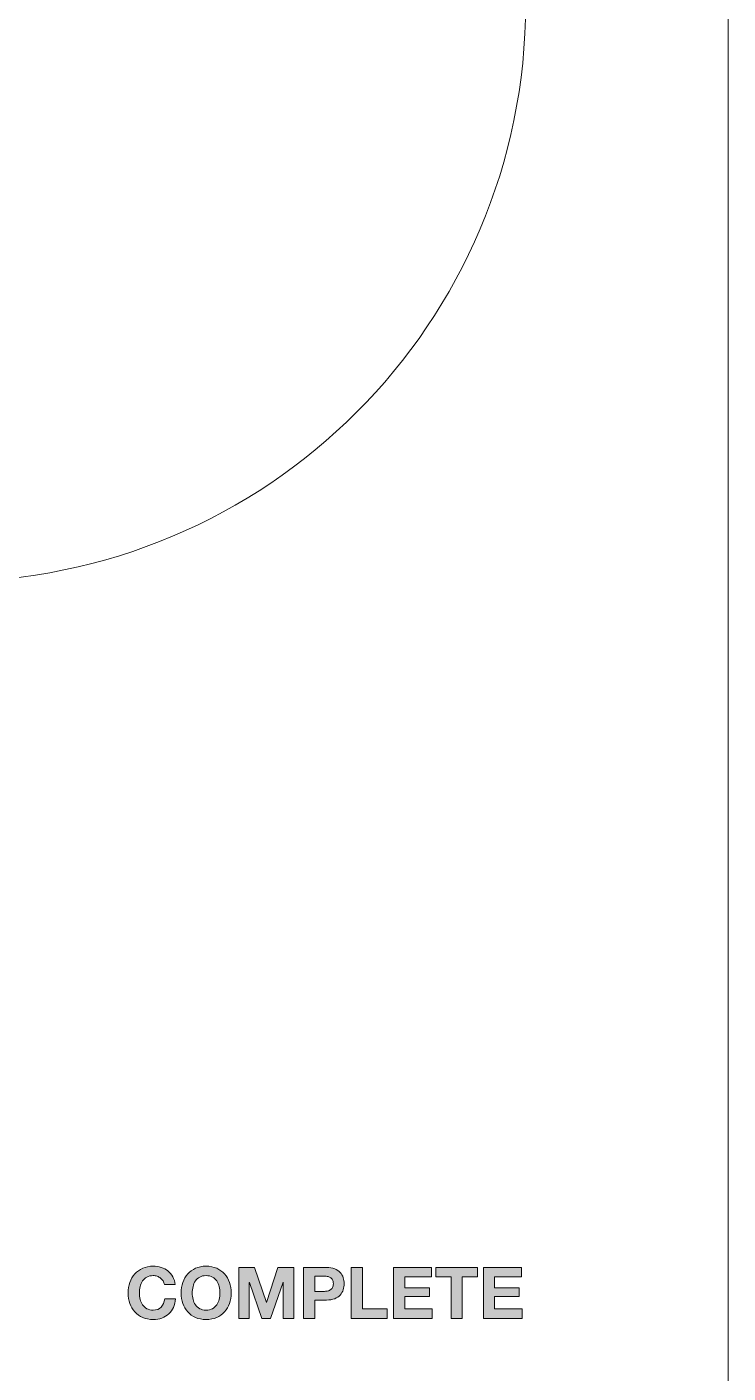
# Model space of a CAD drawing. Header units: millimetres. Extents: x -96603 to 124772, y -7961 to 11116.
# Drawn here: x 7141.4 to 7189.9, y 4809.9 to 4903.1 of the extents above; entities that cross this region are included whole.
import ezdxf

# ---------------------------------------------------------------- set-up
doc = ezdxf.new("R2010")
doc.units = ezdxf.units.MM
doc.layers.get('0').update_dxf_attribs({"lineweight": 15})
doc.layers.add('圖層 2', color=7, linetype='Continuous')

msp = doc.modelspace()

# ---------------------------------------------------------------- hatches: boundary and pattern name
h = msp.add_hatch(color=256)
h.paths.add_polyline_path([(7163.86, 4817.176), (7164.635, 4817.176), (7164.635, 4814.301), (7166.354, 4814.301), (7166.354, 4813.649), (7163.86, 4813.649)])
h.paths.add_polyline_path([(7166.788, 4817.176), (7169.426, 4817.176), (7169.426, 4816.524), (7167.564, 4816.524), (7167.564, 4815.768), (7169.273, 4815.768), (7169.273, 4815.165), (7167.564, 4815.165), (7167.564, 4814.301), (7169.465, 4814.301), (7169.465, 4813.649), (7166.788, 4813.649)])
h.paths.add_polyline_path([(7170.769, 4816.524), (7169.712, 4816.524), (7169.712, 4817.176), (7172.601, 4817.176), (7172.601, 4816.524), (7171.544, 4816.524), (7171.544, 4813.649), (7170.769, 4813.649)])
h.paths.add_polyline_path([(7173.006, 4817.176), (7175.644, 4817.176), (7175.644, 4816.524), (7173.782, 4816.524), (7173.782, 4815.768), (7175.49, 4815.768), (7175.49, 4815.165), (7173.782, 4815.165), (7173.782, 4814.301), (7175.683, 4814.301), (7175.683, 4813.649), (7173.006, 4813.649)])
h.paths.add_polyline_path([(7156.086, 4817.176), (7157.177, 4817.176), (7158.002, 4814.751), (7158.012, 4814.751), (7158.793, 4817.176), (7159.884, 4817.176), (7159.884, 4813.649), (7159.158, 4813.649), (7159.158, 4816.148), (7159.148, 4816.148), (7158.284, 4813.649), (7157.686, 4813.649), (7156.822, 4816.124), (7156.812, 4816.124), (7156.812, 4813.649), (7156.086, 4813.649)])
edge = h.paths.add_edge_path()
edge.add_spline(control_points=[(7150.935, 4815.99), (7150.922, 4816.079), (7150.892, 4816.161), (7150.846, 4816.235)], knot_values=[31, 31, 31, 31, 32, 32, 32, 32], degree=3, periodic=0)
edge.add_spline(control_points=[(7150.846, 4816.235), (7150.8, 4816.309), (7150.742, 4816.374), (7150.673, 4816.43)], knot_values=[0, 0, 0, 0, 1, 1, 1, 1], degree=3, periodic=0)
edge.add_spline(control_points=[(7150.673, 4816.43), (7150.604, 4816.486), (7150.526, 4816.529), (7150.438, 4816.561)], knot_values=[1, 1, 1, 1, 2, 2, 2, 2], degree=3, periodic=0)
edge.add_spline(control_points=[(7150.438, 4816.561), (7150.351, 4816.592), (7150.26, 4816.608), (7150.164, 4816.608), (7149.99, 4816.608), (7149.842, 4816.574), (7149.72, 4816.506)], knot_values=[2, 2, 2, 2, 3, 3, 3, 4, 4, 4, 4], degree=3, periodic=0)
edge.add_spline(control_points=[(7149.72, 4816.506), (7149.598, 4816.439), (7149.499, 4816.348), (7149.423, 4816.235)], knot_values=[4, 4, 4, 4, 5, 5, 5, 5], degree=3, periodic=0)
edge.add_spline(control_points=[(7149.423, 4816.235), (7149.348, 4816.121), (7149.293, 4815.992), (7149.258, 4815.847)], knot_values=[5, 5, 5, 5, 6, 6, 6, 6], degree=3, periodic=0)
edge.add_spline(control_points=[(7149.258, 4815.847), (7149.223, 4815.702), (7149.206, 4815.552), (7149.206, 4815.398), (7149.206, 4815.249), (7149.223, 4815.105), (7149.258, 4814.965)], knot_values=[6, 6, 6, 6, 7, 7, 7, 8, 8, 8, 8], degree=3, periodic=0)
edge.add_spline(control_points=[(7149.258, 4814.965), (7149.293, 4814.825), (7149.348, 4814.699), (7149.423, 4814.588)], knot_values=[8, 8, 8, 8, 9, 9, 9, 9], degree=3, periodic=0)
edge.add_spline(control_points=[(7149.423, 4814.588), (7149.499, 4814.476), (7149.598, 4814.386), (7149.72, 4814.318)], knot_values=[9, 9, 9, 9, 10, 10, 10, 10], degree=3, periodic=0)
edge.add_spline(control_points=[(7149.72, 4814.318), (7149.842, 4814.251), (7149.99, 4814.217), (7150.164, 4814.217), (7150.401, 4814.217), (7150.587, 4814.29), (7150.72, 4814.434)], knot_values=[10, 10, 10, 10, 11, 11, 11, 12, 12, 12, 12], degree=3, periodic=0)
edge.add_spline(control_points=[(7150.72, 4814.434), (7150.853, 4814.579), (7150.935, 4814.77), (7150.964, 4815.007)], knot_values=[12, 12, 12, 12, 13, 13, 13, 13], degree=3, periodic=0)
edge.add_spline(control_points=[(7150.964, 4815.007), (7150.964, 4815.007), (7151.715, 4815.007), (7151.715, 4815.007)], knot_values=[13, 13, 13, 13, 14, 14, 14, 14], degree=3, periodic=0)
edge.add_spline(control_points=[(7151.715, 4815.007), (7151.695, 4814.787), (7151.644, 4814.588), (7151.562, 4814.41)], knot_values=[14, 14, 14, 14, 15, 15, 15, 15], degree=3, periodic=0)
edge.add_spline(control_points=[(7151.562, 4814.41), (7151.48, 4814.232), (7151.371, 4814.08), (7151.236, 4813.955)], knot_values=[15, 15, 15, 15, 16, 16, 16, 16], degree=3, periodic=0)
edge.add_spline(control_points=[(7151.236, 4813.955), (7151.101, 4813.83), (7150.943, 4813.735), (7150.762, 4813.669)], knot_values=[16, 16, 16, 16, 17, 17, 17, 17], degree=3, periodic=0)
edge.add_spline(control_points=[(7150.762, 4813.669), (7150.581, 4813.603), (7150.382, 4813.57), (7150.164, 4813.57), (7149.894, 4813.57), (7149.651, 4813.617), (7149.436, 4813.711)], knot_values=[17, 17, 17, 17, 18, 18, 18, 19, 19, 19, 19], degree=3, periodic=0)
edge.add_spline(control_points=[(7149.436, 4813.711), (7149.22, 4813.805), (7149.038, 4813.934), (7148.89, 4814.099)], knot_values=[19, 19, 19, 19, 20, 20, 20, 20], degree=3, periodic=0)
edge.add_spline(control_points=[(7148.89, 4814.099), (7148.742, 4814.263), (7148.628, 4814.457), (7148.549, 4814.679)], knot_values=[20, 20, 20, 20, 21, 21, 21, 21], degree=3, periodic=0)
edge.add_spline(control_points=[(7148.549, 4814.679), (7148.47, 4814.901), (7148.431, 4815.141), (7148.431, 4815.398), (7148.431, 4815.661), (7148.47, 4815.905), (7148.549, 4816.131)], knot_values=[21, 21, 21, 21, 22, 22, 22, 23, 23, 23, 23], degree=3, periodic=0)
edge.add_spline(control_points=[(7148.549, 4816.131), (7148.628, 4816.356), (7148.742, 4816.553), (7148.89, 4816.721)], knot_values=[23, 23, 23, 23, 24, 24, 24, 24], degree=3, periodic=0)
edge.add_spline(control_points=[(7148.89, 4816.721), (7149.038, 4816.889), (7149.22, 4817.021), (7149.436, 4817.116)], knot_values=[24, 24, 24, 24, 25, 25, 25, 25], degree=3, periodic=0)
edge.add_spline(control_points=[(7149.436, 4817.116), (7149.651, 4817.212), (7149.894, 4817.259), (7150.164, 4817.259), (7150.358, 4817.259), (7150.542, 4817.232), (7150.715, 4817.176)], knot_values=[25, 25, 25, 25, 26, 26, 26, 27, 27, 27, 27], degree=3, periodic=0)
edge.add_spline(control_points=[(7150.715, 4817.176), (7150.888, 4817.12), (7151.042, 4817.038), (7151.179, 4816.931)], knot_values=[27, 27, 27, 27, 28, 28, 28, 28], degree=3, periodic=0)
edge.add_spline(control_points=[(7151.179, 4816.931), (7151.316, 4816.824), (7151.428, 4816.691), (7151.518, 4816.533)], knot_values=[28, 28, 28, 28, 29, 29, 29, 29], degree=3, periodic=0)
edge.add_spline(control_points=[(7151.518, 4816.533), (7151.606, 4816.375), (7151.662, 4816.194), (7151.685, 4815.99)], knot_values=[29, 29, 29, 29, 30, 30, 30, 30], degree=3, periodic=0)
edge.add_spline(control_points=[(7151.685, 4815.99), (7151.685, 4815.99), (7150.935, 4815.99), (7150.935, 4815.99)], knot_values=[30, 30, 30, 30, 31, 31, 31, 31], degree=3, periodic=0)
edge = h.paths.add_edge_path()
edge.add_spline(control_points=[(7152.209, 4814.679), (7152.13, 4814.901), (7152.09, 4815.141), (7152.09, 4815.398), (7152.09, 4815.661), (7152.13, 4815.905), (7152.209, 4816.131)], knot_values=[14, 14, 14, 14, 15, 15, 15, 16, 16, 16, 16], degree=3, periodic=0)
edge.add_spline(control_points=[(7152.209, 4816.131), (7152.288, 4816.356), (7152.402, 4816.553), (7152.55, 4816.721)], knot_values=[0, 0, 0, 0, 1, 1, 1, 1], degree=3, periodic=0)
edge.add_spline(control_points=[(7152.55, 4816.721), (7152.698, 4816.889), (7152.88, 4817.021), (7153.095, 4817.116)], knot_values=[1, 1, 1, 1, 2, 2, 2, 2], degree=3, periodic=0)
edge.add_spline(control_points=[(7153.095, 4817.116), (7153.311, 4817.212), (7153.554, 4817.259), (7153.824, 4817.259), (7154.097, 4817.259), (7154.341, 4817.212), (7154.555, 4817.116)], knot_values=[2, 2, 2, 2, 3, 3, 3, 4, 4, 4, 4], degree=3, periodic=0)
edge.add_spline(control_points=[(7154.555, 4817.116), (7154.769, 4817.021), (7154.95, 4816.889), (7155.098, 4816.721)], knot_values=[4, 4, 4, 4, 5, 5, 5, 5], degree=3, periodic=0)
edge.add_spline(control_points=[(7155.098, 4816.721), (7155.246, 4816.553), (7155.36, 4816.356), (7155.439, 4816.131)], knot_values=[5, 5, 5, 5, 6, 6, 6, 6], degree=3, periodic=0)
edge.add_spline(control_points=[(7155.439, 4816.131), (7155.518, 4815.905), (7155.557, 4815.661), (7155.557, 4815.398), (7155.557, 4815.141), (7155.518, 4814.901), (7155.439, 4814.679), (7155.36, 4814.457), (7155.246, 4814.263), (7155.098, 4814.099)], knot_values=[6, 6, 6, 6, 7, 7, 7, 8, 8, 8, 9, 9, 9, 9], degree=3, periodic=0)
edge.add_spline(control_points=[(7155.098, 4814.099), (7154.95, 4813.934), (7154.769, 4813.805), (7154.555, 4813.711)], knot_values=[9, 9, 9, 9, 10, 10, 10, 10], degree=3, periodic=0)
edge.add_spline(control_points=[(7154.555, 4813.711), (7154.341, 4813.617), (7154.097, 4813.57), (7153.824, 4813.57), (7153.554, 4813.57), (7153.311, 4813.617), (7153.095, 4813.711)], knot_values=[10, 10, 10, 10, 11, 11, 11, 12, 12, 12, 12], degree=3, periodic=0)
edge.add_spline(control_points=[(7153.095, 4813.711), (7152.88, 4813.805), (7152.698, 4813.934), (7152.55, 4814.099)], knot_values=[12, 12, 12, 12, 13, 13, 13, 13], degree=3, periodic=0)
edge.add_spline(control_points=[(7152.55, 4814.099), (7152.402, 4814.263), (7152.288, 4814.457), (7152.209, 4814.679)], knot_values=[13, 13, 13, 13, 14, 14, 14, 14], degree=3, periodic=0)
edge = h.paths.add_edge_path(flags=16)
edge.add_spline(control_points=[(7153.083, 4816.235), (7153.007, 4816.121), (7152.952, 4815.992), (7152.918, 4815.847), (7152.883, 4815.702), (7152.866, 4815.552), (7152.866, 4815.398), (7152.866, 4815.249), (7152.883, 4815.105), (7152.918, 4814.965)], knot_values=[13, 13, 13, 13, 14, 14, 14, 15, 15, 15, 16, 16, 16, 16], degree=3, periodic=0)
edge.add_spline(control_points=[(7152.918, 4814.965), (7152.952, 4814.825), (7153.007, 4814.699), (7153.083, 4814.588)], knot_values=[0, 0, 0, 0, 1, 1, 1, 1], degree=3, periodic=0)
edge.add_spline(control_points=[(7153.083, 4814.588), (7153.159, 4814.476), (7153.258, 4814.386), (7153.379, 4814.318)], knot_values=[1, 1, 1, 1, 2, 2, 2, 2], degree=3, periodic=0)
edge.add_spline(control_points=[(7153.379, 4814.318), (7153.501, 4814.251), (7153.649, 4814.217), (7153.824, 4814.217), (7153.998, 4814.217), (7154.147, 4814.251), (7154.268, 4814.318)], knot_values=[2, 2, 2, 2, 3, 3, 3, 4, 4, 4, 4], degree=3, periodic=0)
edge.add_spline(control_points=[(7154.268, 4814.318), (7154.39, 4814.386), (7154.489, 4814.476), (7154.565, 4814.588)], knot_values=[4, 4, 4, 4, 5, 5, 5, 5], degree=3, periodic=0)
edge.add_spline(control_points=[(7154.565, 4814.588), (7154.641, 4814.699), (7154.696, 4814.825), (7154.73, 4814.965)], knot_values=[5, 5, 5, 5, 6, 6, 6, 6], degree=3, periodic=0)
edge.add_spline(control_points=[(7154.73, 4814.965), (7154.765, 4815.105), (7154.782, 4815.249), (7154.782, 4815.398), (7154.782, 4815.552), (7154.765, 4815.702), (7154.73, 4815.847)], knot_values=[6, 6, 6, 6, 7, 7, 7, 8, 8, 8, 8], degree=3, periodic=0)
edge.add_spline(control_points=[(7154.73, 4815.847), (7154.696, 4815.992), (7154.641, 4816.121), (7154.565, 4816.235)], knot_values=[8, 8, 8, 8, 9, 9, 9, 9], degree=3, periodic=0)
edge.add_spline(control_points=[(7154.565, 4816.235), (7154.489, 4816.348), (7154.39, 4816.439), (7154.268, 4816.506)], knot_values=[9, 9, 9, 9, 10, 10, 10, 10], degree=3, periodic=0)
edge.add_spline(control_points=[(7154.268, 4816.506), (7154.147, 4816.574), (7153.998, 4816.608), (7153.824, 4816.608), (7153.649, 4816.608), (7153.501, 4816.574), (7153.379, 4816.506)], knot_values=[10, 10, 10, 10, 11, 11, 11, 12, 12, 12, 12], degree=3, periodic=0)
edge.add_spline(control_points=[(7153.379, 4816.506), (7153.258, 4816.439), (7153.159, 4816.348), (7153.083, 4816.235)], knot_values=[12, 12, 12, 12, 13, 13, 13, 13], degree=3, periodic=0)
edge = h.paths.add_edge_path()
edge.add_spline(control_points=[(7160.565, 4817.176), (7160.565, 4817.176), (7162.156, 4817.176), (7162.156, 4817.176)], knot_values=[12, 12, 12, 12, 13, 13, 13, 13], degree=3, periodic=0)
edge.add_spline(control_points=[(7162.156, 4817.176), (7162.376, 4817.176), (7162.564, 4817.143), (7162.719, 4817.079)], knot_values=[0, 0, 0, 0, 1, 1, 1, 1], degree=3, periodic=0)
edge.add_spline(control_points=[(7162.719, 4817.079), (7162.874, 4817.015), (7163, 4816.93), (7163.097, 4816.825)], knot_values=[1, 1, 1, 1, 2, 2, 2, 2], degree=3, periodic=0)
edge.add_spline(control_points=[(7163.097, 4816.825), (7163.194, 4816.719), (7163.265, 4816.599), (7163.309, 4816.464)], knot_values=[2, 2, 2, 2, 3, 3, 3, 3], degree=3, periodic=0)
edge.add_spline(control_points=[(7163.309, 4816.464), (7163.354, 4816.329), (7163.376, 4816.189), (7163.376, 4816.045), (7163.376, 4815.903), (7163.354, 4815.764), (7163.309, 4815.627)], knot_values=[3, 3, 3, 3, 4, 4, 4, 5, 5, 5, 5], degree=3, periodic=0)
edge.add_spline(control_points=[(7163.309, 4815.627), (7163.265, 4815.491), (7163.194, 4815.369), (7163.097, 4815.264)], knot_values=[5, 5, 5, 5, 6, 6, 6, 6], degree=3, periodic=0)
edge.add_spline(control_points=[(7163.097, 4815.264), (7163, 4815.159), (7162.874, 4815.074), (7162.719, 4815.01)], knot_values=[6, 6, 6, 6, 7, 7, 7, 7], degree=3, periodic=0)
edge.add_spline(control_points=[(7162.719, 4815.01), (7162.564, 4814.946), (7162.376, 4814.913), (7162.156, 4814.913)], knot_values=[7, 7, 7, 7, 8, 8, 8, 8], degree=3, periodic=0)
edge.add_spline(control_points=[(7162.156, 4814.913), (7162.156, 4814.913), (7161.341, 4814.913), (7161.341, 4814.913)], knot_values=[8, 8, 8, 8, 9, 9, 9, 9], degree=3, periodic=0)
edge.add_spline(control_points=[(7161.341, 4814.913), (7161.341, 4814.913), (7161.341, 4813.649), (7161.341, 4813.649)], knot_values=[9, 9, 9, 9, 10, 10, 10, 10], degree=3, periodic=0)
edge.add_spline(control_points=[(7161.341, 4813.649), (7161.341, 4813.649), (7160.565, 4813.649), (7160.565, 4813.649)], knot_values=[10, 10, 10, 10, 11, 11, 11, 11], degree=3, periodic=0)
edge.add_spline(control_points=[(7160.565, 4813.649), (7160.565, 4813.649), (7160.565, 4817.176), (7160.565, 4817.176)], knot_values=[11, 11, 11, 11, 12, 12, 12, 12], degree=3, periodic=0)
edge = h.paths.add_edge_path(flags=16)
edge.add_spline(control_points=[(7161.341, 4815.516), (7161.341, 4815.516), (7161.943, 4815.516), (7161.943, 4815.516)], knot_values=[10, 10, 10, 10, 11, 11, 11, 11], degree=3, periodic=0)
edge.add_spline(control_points=[(7161.943, 4815.516), (7162.032, 4815.516), (7162.118, 4815.523), (7162.2, 4815.536)], knot_values=[0, 0, 0, 0, 1, 1, 1, 1], degree=3, periodic=0)
edge.add_spline(control_points=[(7162.2, 4815.536), (7162.282, 4815.549), (7162.355, 4815.574), (7162.417, 4815.612), (7162.48, 4815.65), (7162.53, 4815.704), (7162.568, 4815.773)], knot_values=[1, 1, 1, 1, 2, 2, 2, 3, 3, 3, 3], degree=3, periodic=0)
edge.add_spline(control_points=[(7162.568, 4815.773), (7162.606, 4815.842), (7162.625, 4815.933), (7162.625, 4816.045), (7162.625, 4816.156), (7162.606, 4816.247), (7162.568, 4816.316)], knot_values=[3, 3, 3, 3, 4, 4, 4, 5, 5, 5, 5], degree=3, periodic=0)
edge.add_spline(control_points=[(7162.568, 4816.316), (7162.53, 4816.385), (7162.48, 4816.439), (7162.417, 4816.477)], knot_values=[5, 5, 5, 5, 6, 6, 6, 6], degree=3, periodic=0)
edge.add_spline(control_points=[(7162.417, 4816.477), (7162.355, 4816.514), (7162.282, 4816.54), (7162.2, 4816.553)], knot_values=[6, 6, 6, 6, 7, 7, 7, 7], degree=3, periodic=0)
edge.add_spline(control_points=[(7162.2, 4816.553), (7162.118, 4816.566), (7162.032, 4816.573), (7161.943, 4816.573)], knot_values=[7, 7, 7, 7, 8, 8, 8, 8], degree=3, periodic=0)
edge.add_spline(control_points=[(7161.943, 4816.573), (7161.943, 4816.573), (7161.341, 4816.573), (7161.341, 4816.573)], knot_values=[8, 8, 8, 8, 9, 9, 9, 9], degree=3, periodic=0)
edge.add_spline(control_points=[(7161.341, 4816.573), (7161.341, 4816.573), (7161.341, 4815.516), (7161.341, 4815.516)], knot_values=[9, 9, 9, 9, 10, 10, 10, 10], degree=3, periodic=0)

# ---------------------------------------------------------------- linework, layer by layer
msp.add_line((7189.931, 5182.649), (7189.931, 4432.649))
msp.add_circle((7135.931, 4904.649), 40)
at = {"layer": '圖層 2', "lineweight": 0}
for p, q in [((7156.086, 4813.649), (7156.086, 4817.176)), ((7156.086, 4817.176), (7157.177, 4817.176)), ((7157.177, 4817.176), (7158.002, 4814.751)), ((7158.012, 4814.751), (7158.793, 4817.176)), ((7158.793, 4817.176), (7159.884, 4817.176)), ((7159.884, 4817.176), (7159.884, 4813.649)), ((7163.86, 4813.649), (7163.86, 4817.176)), ((7163.86, 4817.176), (7164.635, 4817.176)), ((7164.635, 4817.176), (7164.635, 4814.301)), ((7166.788, 4813.649), (7166.788, 4817.176)), ((7166.788, 4817.176), (7169.426, 4817.176)), ((7169.426, 4816.524), (7167.564, 4816.524)), ((7167.564, 4816.524), (7167.564, 4815.768)), ((7169.426, 4817.176), (7169.426, 4816.524)), ((7169.712, 4817.176), (7172.601, 4817.176)), ((7169.712, 4816.524), (7169.712, 4817.176)), ((7170.769, 4816.524), (7169.712, 4816.524)), ((7170.769, 4813.649), (7170.769, 4816.524)), ((7171.544, 4816.524), (7171.544, 4813.649)), ((7172.601, 4816.524), (7171.544, 4816.524)), ((7172.601, 4817.176), (7172.601, 4816.524)), ((7173.006, 4813.649), (7173.006, 4817.176)), ((7173.006, 4817.176), (7175.644, 4817.176)), ((7173.782, 4816.524), (7173.782, 4815.768)), ((7175.644, 4816.524), (7173.782, 4816.524)), ((7175.644, 4817.176), (7175.644, 4816.524)), ((7156.812, 4816.124), (7156.812, 4813.649)), ((7156.822, 4816.124), (7156.812, 4816.124)), ((7157.686, 4813.649), (7156.822, 4816.124)), ((7159.148, 4816.148), (7158.284, 4813.649)), ((7159.158, 4816.148), (7159.148, 4816.148)), ((7159.158, 4813.649), (7159.158, 4816.148)), ((7167.564, 4815.768), (7169.273, 4815.768)), ((7169.273, 4815.768), (7169.273, 4815.165)), ((7173.782, 4815.768), (7175.49, 4815.768)), ((7175.49, 4815.768), (7175.49, 4815.165)), ((7158.002, 4814.751), (7158.012, 4814.751)), ((7167.564, 4815.165), (7167.564, 4814.301)), ((7169.273, 4815.165), (7167.564, 4815.165)), ((7173.782, 4815.165), (7173.782, 4814.301)), ((7175.49, 4815.165), (7173.782, 4815.165)), ((7156.812, 4813.649), (7156.086, 4813.649)), ((7158.284, 4813.649), (7157.686, 4813.649)), ((7159.884, 4813.649), (7159.158, 4813.649)), ((7166.354, 4813.649), (7163.86, 4813.649)), ((7164.635, 4814.301), (7166.354, 4814.301)), ((7166.354, 4814.301), (7166.354, 4813.649)), ((7169.465, 4813.649), (7166.788, 4813.649)), ((7167.564, 4814.301), (7169.465, 4814.301)), ((7169.465, 4814.301), (7169.465, 4813.649)), ((7171.544, 4813.649), (7170.769, 4813.649)), ((7175.683, 4813.649), (7173.006, 4813.649)), ((7173.782, 4814.301), (7175.683, 4814.301)), ((7175.683, 4814.301), (7175.683, 4813.649))]:
    msp.add_line(p, q, dxfattribs=at)
for points in [[(7148.549, 4816.131), (7148.628, 4816.356), (7148.742, 4816.553), (7148.89, 4816.721)], [(7148.89, 4816.721), (7149.038, 4816.889), (7149.22, 4817.021), (7149.436, 4817.116)], [(7149.72, 4816.506), (7149.598, 4816.439), (7149.499, 4816.348), (7149.423, 4816.235)], [(7150.673, 4816.43), (7150.604, 4816.486), (7150.526, 4816.529), (7150.438, 4816.561)], [(7150.715, 4817.176), (7150.888, 4817.12), (7151.042, 4817.038), (7151.179, 4816.931)], [(7151.179, 4816.931), (7151.316, 4816.824), (7151.428, 4816.691), (7151.518, 4816.533)], [(7151.518, 4816.533), (7151.606, 4816.375), (7151.662, 4816.194), (7151.685, 4815.99)], [(7152.209, 4816.131), (7152.288, 4816.356), (7152.402, 4816.553), (7152.55, 4816.721)], [(7152.55, 4816.721), (7152.698, 4816.889), (7152.88, 4817.021), (7153.095, 4817.116)], [(7153.379, 4816.506), (7153.258, 4816.439), (7153.159, 4816.348), (7153.083, 4816.235)], [(7154.565, 4816.235), (7154.489, 4816.348), (7154.39, 4816.439), (7154.268, 4816.506)], [(7154.555, 4817.116), (7154.769, 4817.021), (7154.95, 4816.889), (7155.098, 4816.721)], [(7155.098, 4816.721), (7155.246, 4816.553), (7155.36, 4816.356), (7155.439, 4816.131)], [(7160.565, 4813.649), (7160.565, 4813.649), (7160.565, 4817.176), (7160.565, 4817.176)], [(7160.565, 4817.176), (7160.565, 4817.176), (7162.156, 4817.176), (7162.156, 4817.176)], [(7161.341, 4816.573), (7161.341, 4816.573), (7161.341, 4815.516), (7161.341, 4815.516)], [(7161.943, 4816.573), (7161.943, 4816.573), (7161.341, 4816.573), (7161.341, 4816.573)], [(7162.2, 4816.553), (7162.118, 4816.566), (7162.032, 4816.573), (7161.943, 4816.573)], [(7162.156, 4817.176), (7162.376, 4817.176), (7162.564, 4817.143), (7162.719, 4817.079)], [(7162.417, 4816.477), (7162.355, 4816.514), (7162.282, 4816.54), (7162.2, 4816.553)], [(7162.568, 4816.316), (7162.53, 4816.385), (7162.48, 4816.439), (7162.417, 4816.477)], [(7162.719, 4817.079), (7162.874, 4817.015), (7163, 4816.93), (7163.097, 4816.825)], [(7163.097, 4816.825), (7163.194, 4816.719), (7163.265, 4816.599), (7163.309, 4816.464)], [(7149.423, 4816.235), (7149.348, 4816.121), (7149.293, 4815.992), (7149.258, 4815.847)], [(7150.846, 4816.235), (7150.8, 4816.309), (7150.742, 4816.374), (7150.673, 4816.43)], [(7150.935, 4815.99), (7150.922, 4816.079), (7150.892, 4816.161), (7150.846, 4816.235)], [(7151.685, 4815.99), (7151.685, 4815.99), (7150.935, 4815.99), (7150.935, 4815.99)], [(7154.73, 4815.847), (7154.696, 4815.992), (7154.641, 4816.121), (7154.565, 4816.235)], [(7161.341, 4815.516), (7161.341, 4815.516), (7161.943, 4815.516), (7161.943, 4815.516)], [(7161.943, 4815.516), (7162.032, 4815.516), (7162.118, 4815.523), (7162.2, 4815.536)], [(7163.309, 4815.627), (7163.265, 4815.491), (7163.194, 4815.369), (7163.097, 4815.264)], [(7148.89, 4814.099), (7148.742, 4814.263), (7148.628, 4814.457), (7148.549, 4814.679)], [(7149.258, 4814.965), (7149.293, 4814.825), (7149.348, 4814.699), (7149.423, 4814.588)], [(7149.423, 4814.588), (7149.499, 4814.476), (7149.598, 4814.386), (7149.72, 4814.318)], [(7150.72, 4814.434), (7150.853, 4814.579), (7150.935, 4814.77), (7150.964, 4815.007)], [(7150.964, 4815.007), (7150.964, 4815.007), (7151.715, 4815.007), (7151.715, 4815.007)], [(7151.715, 4815.007), (7151.695, 4814.787), (7151.644, 4814.588), (7151.562, 4814.41)], [(7152.55, 4814.099), (7152.402, 4814.263), (7152.288, 4814.457), (7152.209, 4814.679)], [(7152.918, 4814.965), (7152.952, 4814.825), (7153.007, 4814.699), (7153.083, 4814.588)], [(7153.083, 4814.588), (7153.159, 4814.476), (7153.258, 4814.386), (7153.379, 4814.318)], [(7154.268, 4814.318), (7154.39, 4814.386), (7154.489, 4814.476), (7154.565, 4814.588)], [(7154.565, 4814.588), (7154.641, 4814.699), (7154.696, 4814.825), (7154.73, 4814.965)], [(7161.341, 4814.913), (7161.341, 4814.913), (7161.341, 4813.649), (7161.341, 4813.649)], [(7162.156, 4814.913), (7162.156, 4814.913), (7161.341, 4814.913), (7161.341, 4814.913)], [(7162.719, 4815.01), (7162.564, 4814.946), (7162.376, 4814.913), (7162.156, 4814.913)], [(7163.097, 4815.264), (7163, 4815.159), (7162.874, 4815.074), (7162.719, 4815.01)], [(7149.436, 4813.711), (7149.22, 4813.805), (7149.038, 4813.934), (7148.89, 4814.099)], [(7151.236, 4813.955), (7151.101, 4813.83), (7150.943, 4813.735), (7150.762, 4813.669)], [(7151.562, 4814.41), (7151.48, 4814.232), (7151.371, 4814.08), (7151.236, 4813.955)], [(7153.095, 4813.711), (7152.88, 4813.805), (7152.698, 4813.934), (7152.55, 4814.099)], [(7155.098, 4814.099), (7154.95, 4813.934), (7154.769, 4813.805), (7154.555, 4813.711)], [(7161.341, 4813.649), (7161.341, 4813.649), (7160.565, 4813.649), (7160.565, 4813.649)]]:
    msp.add_open_spline(points, degree=3, dxfattribs=at)
for points, knots in [([(7149.436, 4817.116), (7149.651, 4817.212), (7149.894, 4817.259), (7150.164, 4817.259), (7150.358, 4817.259), (7150.542, 4817.232), (7150.715, 4817.176)], [25, 25, 25, 25, 26, 26, 26, 27, 27, 27, 27]), ([(7150.438, 4816.561), (7150.351, 4816.592), (7150.26, 4816.608), (7150.164, 4816.608), (7149.99, 4816.608), (7149.842, 4816.574), (7149.72, 4816.506)], [2, 2, 2, 2, 3, 3, 3, 4, 4, 4, 4]), ([(7153.095, 4817.116), (7153.311, 4817.212), (7153.554, 4817.259), (7153.824, 4817.259), (7154.097, 4817.259), (7154.341, 4817.212), (7154.555, 4817.116)], [2, 2, 2, 2, 3, 3, 3, 4, 4, 4, 4]), ([(7154.268, 4816.506), (7154.147, 4816.574), (7153.998, 4816.608), (7153.824, 4816.608), (7153.649, 4816.608), (7153.501, 4816.574), (7153.379, 4816.506)], [10, 10, 10, 10, 11, 11, 11, 12, 12, 12, 12]), ([(7163.309, 4816.464), (7163.354, 4816.329), (7163.376, 4816.189), (7163.376, 4816.045), (7163.376, 4815.903), (7163.354, 4815.764), (7163.309, 4815.627)], [3, 3, 3, 3, 4, 4, 4, 5, 5, 5, 5]), ([(7148.549, 4814.679), (7148.47, 4814.901), (7148.431, 4815.141), (7148.431, 4815.398), (7148.431, 4815.661), (7148.47, 4815.905), (7148.549, 4816.131)], [21, 21, 21, 21, 22, 22, 22, 23, 23, 23, 23]), ([(7149.258, 4815.847), (7149.223, 4815.702), (7149.206, 4815.552), (7149.206, 4815.398), (7149.206, 4815.249), (7149.223, 4815.105), (7149.258, 4814.965)], [6, 6, 6, 6, 7, 7, 7, 8, 8, 8, 8]), ([(7152.209, 4814.679), (7152.13, 4814.901), (7152.09, 4815.141), (7152.09, 4815.398), (7152.09, 4815.661), (7152.13, 4815.905), (7152.209, 4816.131)], [14, 14, 14, 14, 15, 15, 15, 16, 16, 16, 16]), ([(7153.083, 4816.235), (7153.007, 4816.121), (7152.952, 4815.992), (7152.918, 4815.847), (7152.883, 4815.702), (7152.866, 4815.552), (7152.866, 4815.398), (7152.866, 4815.249), (7152.883, 4815.105), (7152.918, 4814.965)], [13, 13, 13, 13, 14, 14, 14, 15, 15, 15, 16, 16, 16, 16]), ([(7154.73, 4814.965), (7154.765, 4815.105), (7154.782, 4815.249), (7154.782, 4815.398), (7154.782, 4815.552), (7154.765, 4815.702), (7154.73, 4815.847)], [6, 6, 6, 6, 7, 7, 7, 8, 8, 8, 8]), ([(7155.439, 4816.131), (7155.518, 4815.905), (7155.557, 4815.661), (7155.557, 4815.398), (7155.557, 4815.141), (7155.518, 4814.901), (7155.439, 4814.679), (7155.36, 4814.457), (7155.246, 4814.263), (7155.098, 4814.099)], [6, 6, 6, 6, 7, 7, 7, 8, 8, 8, 9, 9, 9, 9]), ([(7162.2, 4815.536), (7162.282, 4815.549), (7162.355, 4815.574), (7162.417, 4815.612), (7162.48, 4815.65), (7162.53, 4815.704), (7162.568, 4815.773)], [1, 1, 1, 1, 2, 2, 2, 3, 3, 3, 3]), ([(7162.568, 4815.773), (7162.606, 4815.842), (7162.625, 4815.933), (7162.625, 4816.045), (7162.625, 4816.156), (7162.606, 4816.247), (7162.568, 4816.316)], [3, 3, 3, 3, 4, 4, 4, 5, 5, 5, 5]), ([(7150.762, 4813.669), (7150.581, 4813.603), (7150.382, 4813.57), (7150.164, 4813.57), (7149.894, 4813.57), (7149.651, 4813.617), (7149.436, 4813.711)], [17, 17, 17, 17, 18, 18, 18, 19, 19, 19, 19]), ([(7149.72, 4814.318), (7149.842, 4814.251), (7149.99, 4814.217), (7150.164, 4814.217), (7150.401, 4814.217), (7150.587, 4814.29), (7150.72, 4814.434)], [10, 10, 10, 10, 11, 11, 11, 12, 12, 12, 12]), ([(7154.555, 4813.711), (7154.341, 4813.617), (7154.097, 4813.57), (7153.824, 4813.57), (7153.554, 4813.57), (7153.311, 4813.617), (7153.095, 4813.711)], [10, 10, 10, 10, 11, 11, 11, 12, 12, 12, 12]), ([(7153.379, 4814.318), (7153.501, 4814.251), (7153.649, 4814.217), (7153.824, 4814.217), (7153.998, 4814.217), (7154.147, 4814.251), (7154.268, 4814.318)], [2, 2, 2, 2, 3, 3, 3, 4, 4, 4, 4])]:
    msp.add_open_spline(points, degree=3, knots=knots, dxfattribs=at)

doc.saveas('drawing.dxf')
